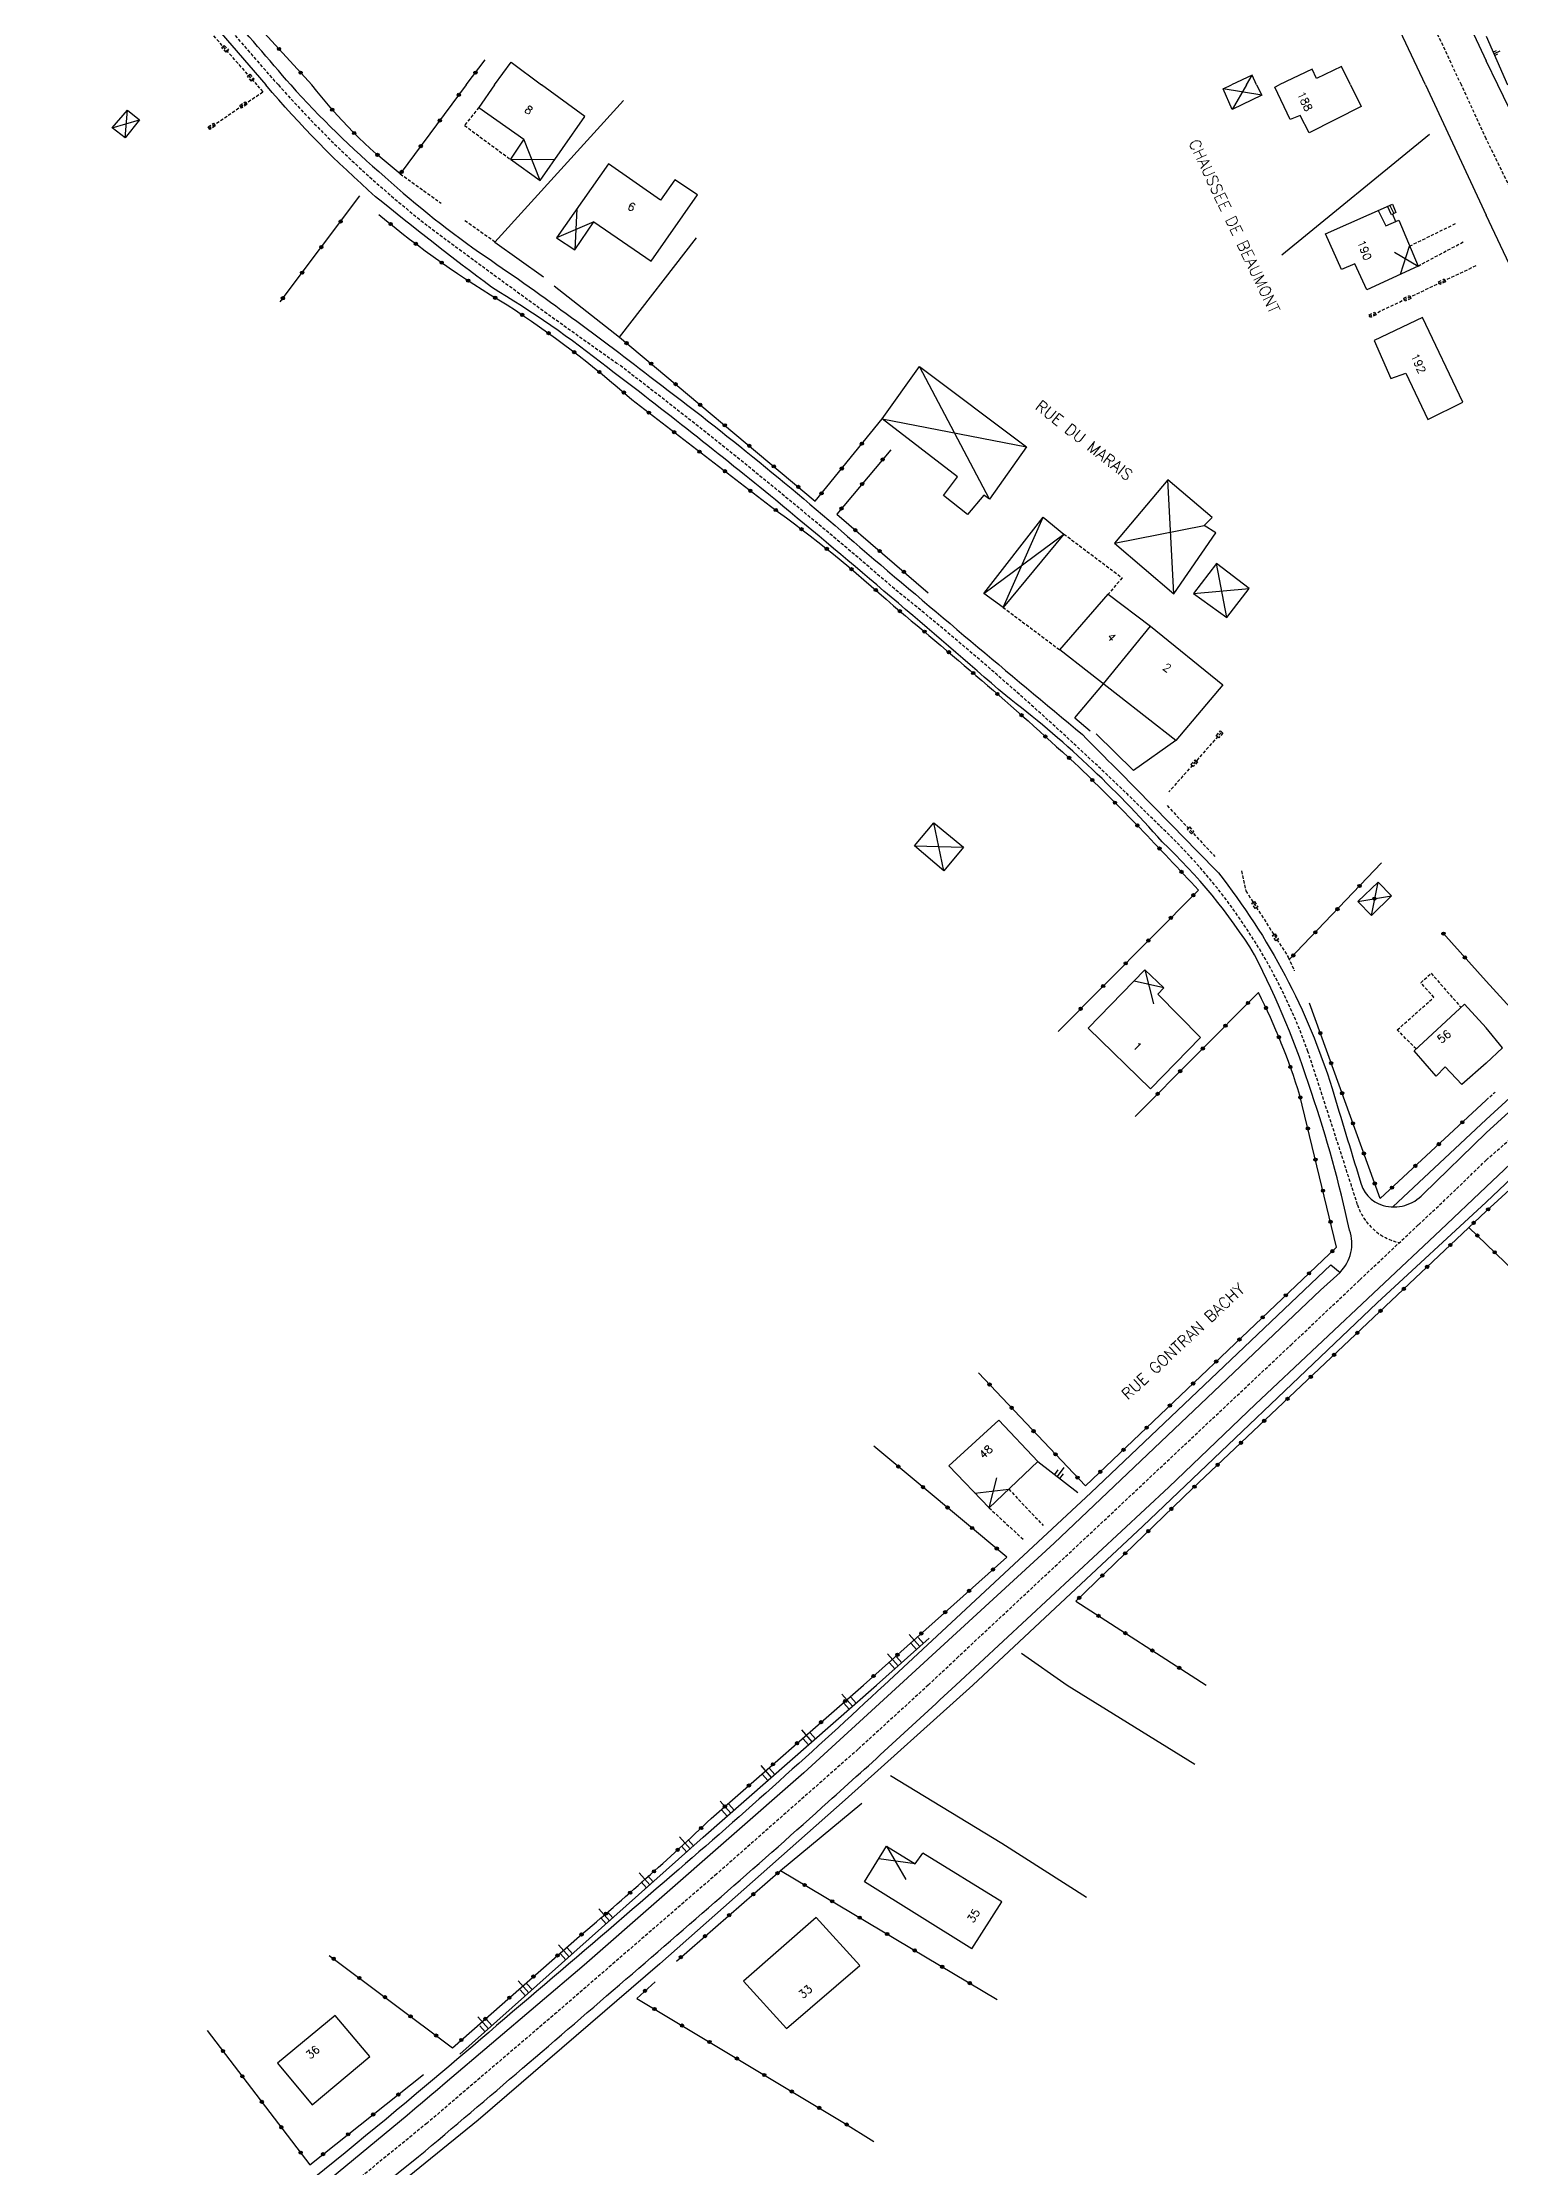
# Model space of a CAD drawing. Header units: millimetres. Extents: x 123000 to 124000, y 124000 to 125000.
# Drawn here: x 123274.5 to 123502.2, y 124174.6 to 124506.6 of the extents above; entities that cross this region are included whole.
import ezdxf
from ezdxf.enums import TextEntityAlignment as Align

# ---------------------------------------------------------------- set-up
doc = ezdxf.new("R2010")
doc.units = ezdxf.units.MM
doc.linetypes.add('DASHED', pattern=[0.75, 0.5, -0.25])
for name, color, linetype in [('w0001', 6, 'DASHED'), ('w0008', 7, 'CONTINUOUS'), ('w0100', 7, 'CONTINUOUS'), ('w0112', 1, 'DASHED'), ('W0211', 2, 'CONTINUOUS'), ('W0310', 3, 'CONTINUOUS'), ('w0322', 7, 'CONTINUOUS'), ('w0989', 7, 'CONTINUOUS'), ('w0991', 7, 'CONTINUOUS')]:
    doc.layers.add(name, color=color, linetype=linetype)
doc.styles.get("Standard").update_dxf_attribs({"font": 'romans.shx', "width": 0.85})

msp = doc.modelspace()

# ---------------------------------------------------------------- linework, layer by layer
at = {"layer": 'w0001'}
for points in [[(123496.12, 124500), (123490.86, 124511.25), (123482.34, 124529.3), (123469.68, 124555.76), (123452.17, 124592.75), (123433.96, 124631.29), (123418.77, 124663.61), (123399.25, 124704.9), (123383.13, 124738.75), (123377.77, 124750)], [(123311.37, 124500), (123308.41, 124503.39), (123302.93, 124509.75)], [(123500, 124491.59), (123496.12, 124500)], [(123615.55, 124250), (123606.55, 124268.75), (123592, 124298.87), (123583.63, 124316.44), (123568.01, 124345.44), (123558.03, 124366.28), (123545.77, 124395.51), (123526.86, 124436.19), (123514.15, 124462.02), (123505.01, 124481.3), (123500, 124491.59)], [(123500, 124332.04), (123506.8, 124337.98), (123524.55, 124354.83), (123541.53, 124370.5), (123551.98, 124380.7)], [(123412.87, 124250), (123417.31, 124254.21), (123440.88, 124276.23), (123469.47, 124303.12), (123480.29, 124313.34), (123489.43, 124321.93), (123495.38, 124327.53), (123500, 124332.04)], [(123412.87, 124250), (123401.9, 124239.97), (123379.82, 124220.49), (123354.83, 124198.85), (123334.58, 124181.55), (123310.28, 124161.77), (123287.23, 124143.54), (123266.39, 124127.47), (123243.92, 124110.22), (123218.77, 124090.76), (123193.84, 124071.7), (123174.54, 124057.22), (123153.23, 124041.02), (123133.4, 124025.84), (123124.54, 124019.1)]]:
    msp.add_lwpolyline(points, dxfattribs=at)
msp.add_lwpolyline([(123311.37, 124500, 0.045179), (123334.79, 124477.92, 0.007008), (123364.46, 124456.38, -0.015002), (123407.59, 124421.27, -0.025483), (123448.98, 124384.28, -0.120227), (123472.16, 124348.99, -0.002238), (123479.9, 124325.06, 0.269914), (123486.45, 124319.13)], format="xyb", dxfattribs=at)
at = {"layer": 'w0008'}
for points in [[(123313.3, 124500, 0.000901), (123302.93, 124512.03, -0.009523), (123286.81, 124531.16, 0.007163), (123268.62, 124553.1, -0.072413), (123262.68, 124561.81, -0.071237), (123255.35, 124580.04, -0.019263), (123250.95, 124598.04, 0.009512), (123245.02, 124620.8), (123240.21, 124639.87), (123233.87, 124667.43), (123226.04, 124697.96), (123218.73, 124725.77), (123212.57, 124750)], [(123222.33, 124500), (123222.73, 124512.39), (123223.34, 124535.2, -0.030692), (123225.14, 124557.6, -0.153552), (123234.01, 124574.5, -0.090687), (123243.81, 124579.72, -0.295915), (123252.81, 124575.15, -0.002871), (123259.71, 124560.43, 0.064344), (123269.16, 124548.18), (123282.76, 124531.71), (123295.12, 124516.57), (123309.41, 124500)], [(123408.38, 124250), (123432.51, 124272.19), (123474.12, 124311.68), (123477.17, 124314.48, 0.286793), (123478.65, 124321.09, 0.028154), (123472.71, 124342.59, 0.040843), (123463.83, 124364.12, 0.064205), (123449.39, 124381.77, 0.049042), (123424.96, 124404.6, 0.005699), (123389.01, 124435.16, 0.008649), (123362.78, 124455.84, 0.031264), (123344.64, 124468.42, -0.011414), (123326.55, 124482.54, -0.036099), (123309.41, 124500, -0.036099)], [(123313.3, 124500, 0.033132), (123328.03, 124485.62, 0.033302), (123343.81, 124473.13, -0.015359), (123370.2, 124453.83, -0.019275), (123402.2, 124427.78, 0.003255), (123436.93, 124398.52, -0.002747), (123458.17, 124376.89, -0.091924), (123475.93, 124343.22, 0.002347), (123480.28, 124328.94, 0.280151), (123483.89, 124324.92, 0.276727), (123490.17, 124326.7), (123500, 124336.27)], [(123607.22, 124437.34), (123586.42, 124418.15), (123564.83, 124396.54, -0.470564), (123552.09, 124397.1), (123543.71, 124414.37), (123537.79, 124426.26), (123529.35, 124443.96), (123519.35, 124464.92), (123516.55, 124471.05), (123514.23, 124473.97), (123505.33, 124492.83), (123501.84, 124500)], [(123500, 124336.27), (123513.52, 124348.63), (123534.92, 124368.86), (123541.02, 124374.63, 0.059958), (123545.25, 124380.69), (123539.06, 124393.26), (123527.92, 124416.09), (123525.85, 124419.97), (123524.22, 124429.34), (123513.1, 124451.88), (123500, 124479.64)], [(123611.61, 124250), (123606.61, 124259.96), (123599.53, 124274.72), (123579.86, 124316.04), (123576.81, 124322.41), (123572.53, 124320.75), (123559.05, 124351.17), (123550.75, 124369.26, 0.095797), (123545.47, 124369.99, 0.203932), (123543.23, 124368.37), (123533.36, 124359.31), (123517.57, 124344.31), (123505.66, 124333.2), (123500, 124327.83)], [(123408.38, 124250), (123393.45, 124236.3), (123359.14, 124206.23), (123337.41, 124187.79, -0.010982), (123298.84, 124156.44, 0.002112), (123259.76, 124125.82), (123212.25, 124089.94), (123170.36, 124057.72), (123122.54, 124021.32)], [(123126.62, 124016.79, -0.000271), (123126.87, 124016.97, -0.003063), (123153.66, 124037.56, 0.000813), (123185.46, 124061.8, -0.002969), (123217.16, 124085.72, -0.005222), (123254.42, 124114.3), (123287.46, 124140), (123307.61, 124155.71), (123333.27, 124176.35, 0.003618), (123365.65, 124204.06, 0.006053), (123397.24, 124231.75, 0.004987), (123417.16, 124250)], [(123405.97, 124250, -0.009617), (123372.85, 124220.29, -0.002153), (123332.96, 124186.18, -0.010201), (123281.15, 124144.74, -0.011768), (123230.91, 124106.18, 0.001528), (123176.21, 124064.49, -0.010121), (123136.47, 124034.55)]]:
    msp.add_lwpolyline(points, format="xyb", dxfattribs=at)
for points in [[(123490.53, 124500), (123475.56, 124531.73), (123443.88, 124597.56), (123408.04, 124674.36), (123372.01, 124750)], [(123383.54, 124750), (123410.68, 124693.44), (123428.46, 124654.35), (123447.27, 124615.35), (123464.53, 124578.85), (123481.17, 124543.7), (123492.3, 124520.27), (123500, 124503.79)], [(123501.84, 124500), (123500, 124503.79)], [(123490.53, 124500), (123500, 124479.64)], [(123545.25, 124380.69), (123524.6, 124361.33), (123506.74, 124344.55), (123500, 124338.37)], [(123500, 124325.46), (123536.25, 124359.83), (123547.55, 124370.12)], [(123485.43, 124324.7), (123500, 124338.37)], [(123500, 124327.83), (123492.86, 124321.09), (123463.96, 124293.91), (123450.44, 124280.9), (123417.16, 124250)], [(123419.84, 124250), (123446.35, 124274.84), (123482.99, 124309.7), (123500, 124325.46)], [(123405.97, 124250), (123438.24, 124280.06), (123475.71, 124315.64), (123477.17, 124314.48)], [(123419.84, 124250), (123399.91, 124232.06), (123370.93, 124206.47), (123342.56, 124182.05), (123305.05, 124151.57), (123266.79, 124121.94), (123221.06, 124086.98), (123182.58, 124057.56), (123145.49, 124029.53), (123127.56, 124015.64)]]:
    msp.add_lwpolyline(points, dxfattribs=at)
at = {"layer": 'w0100'}
for points in [[(123345.13, 124500), (123347.7, 124503.56), (123352.45, 124500)], [(123478.79, 124500), (123477.4, 124502.91), (123473.48, 124500.99), (123472.83, 124502.46), (123467.65, 124500)], [(123345.13, 124500), (123342.67, 124496.49), (123349.72, 124491.51), (123347.6, 124488.39), (123352.27, 124485.1), (123349.72, 124491.51)], [(123352.27, 124485.1), (123359.22, 124495.06), (123352.45, 124500)], [(123464.12, 124500), (123464.94, 124498.42), (123460.35, 124496.18), (123458.9, 124499.42), (123460.21, 124500)], [(123464.94, 124498.42), (123458.9, 124499.42)], [(123464.12, 124500), (123463.44, 124501.54), (123460.21, 124500)], [(123462.57, 124500), (123460.35, 124496.18)], [(123462.57, 124500), (123463.44, 124501.54)], [(123478.79, 124500), (123480.45, 124496.63), (123472.37, 124492.54), (123470.97, 124495.23), (123469.38, 124494.58), (123466.98, 124499.67)], [(123466.98, 124499.67), (123467.65, 124500)], [(123285.4, 124493.32), (123287.81, 124496.08), (123289.69, 124494.53), (123287.46, 124491.75), (123285.4, 124493.32), (123289.69, 124494.53)], [(123287.46, 124491.75), (123287.81, 124496.08)], [(123347.6, 124488.39), (123354.56, 124488.38)], [(123369.58, 124472.45), (123376.83, 124482.81), (123373.3, 124485.18), (123371.04, 124482.01), (123362.93, 124487.69), (123354.81, 124476.12), (123357.69, 124474.26), (123360.61, 124478.64), (123369.58, 124472.45)], [(123360.61, 124478.64), (123354.81, 124476.12)], [(123358, 124480.67), (123357.69, 124474.26)], [(123474.89, 124476.75), (123485.36, 124481.38), (123485.91, 124480.08), (123485.2, 124479.72), (123484.61, 124481.05)], [(123486.33, 124478.87), (123489.35, 124471.71), (123481.37, 124468), (123479.48, 124472.05), (123477.41, 124471.18), (123474.89, 124476.75)], [(123483.14, 124480.4), (123484.31, 124478), (123486.33, 124478.87)], [(123484.93, 124481.19), (123485.59, 124479.92)], [(123485.37, 124479.81), (123485.84, 124478.66)], [(123485.66, 124473.89), (123489.35, 124471.71)], [(123486.6, 124470.43), (123488.03, 124474.83)], [(123490.88, 124447.75), (123496.35, 124450.46), (123490.07, 124463.68), (123482.48, 124460.08), (123485.11, 124454.15), (123487.44, 124454.99), (123490.88, 124447.75)], [(123405.65, 124447.83), (123411.49, 124456), (123428.18, 124443.47), (123422.42, 124435.27), (123421.52, 124435.91), (123419, 124432.88), (123415.25, 124435.85), (123417.44, 124438.76), (123405.65, 124447.83), (123428.18, 124443.47)], [(123422.42, 124435.27), (123411.49, 124456)], [(123451.24, 124420.51), (123457.76, 124430.01), (123455.96, 124431.19), (123457.2, 124432.43), (123450.3, 124438.33), (123441.97, 124428.4), (123451.24, 124420.51), (123450.3, 124438.33)], [(123421.52, 124420.54), (123430.83, 124432.49), (123434.06, 124429.84), (123424.55, 124418.38), (123421.52, 124420.54), (123434.06, 124429.84)], [(123424.55, 124418.38), (123430.83, 124432.49)], [(123441.97, 124428.4), (123455.96, 124431.19)], [(123459.51, 124416.78), (123462.99, 124421.32), (123457.89, 124425.23), (123454.28, 124420.57), (123459.51, 124416.78), (123457.89, 124425.23)], [(123433.43, 124411.73), (123440.98, 124420.45), (123447.55, 124415.45), (123458.86, 124406.26), (123451.53, 124397.6), (123433.43, 124411.73)], [(123454.28, 124420.57), (123462.99, 124421.32)], [(123440.24, 124406.41), (123447.55, 124415.45)], [(123410.7, 124381.12), (123413.75, 124384.74), (123418.37, 124380.9), (123415.29, 124377.2), (123410.7, 124381.12), (123418.37, 124380.9)], [(123415.29, 124377.2), (123413.75, 124384.74)], [(123482.08, 124370.26), (123485.23, 124373.32), (123483.11, 124375.46), (123479.97, 124372.44), (123482.08, 124370.26), (123483.11, 124375.46)], [(123479.97, 124372.44), (123485.23, 124373.32)], [(123437.84, 124352.63), (123446.7, 124361.74)], [(123449.65, 124358.94), (123445.01, 124360)], [(123455.4, 124351.18), (123448.72, 124357.96), (123449.65, 124358.94), (123446.7, 124361.74), (123448.04, 124356.46)], [(123488.73, 124349.1), (123496.63, 124356.37), (123500, 124352.69)], [(123437.84, 124352.63), (123447.58, 124343.16)], [(123500, 124347.15), (123502.53, 124349.59), (123500, 124352.69)], [(123447.58, 124343.16), (123455.4, 124351.18)], [(123500, 124347.15), (123496.2, 124343.82), (123493.59, 124346.58), (123492.16, 124345.15), (123488.73, 124349.1)], [(123422.35, 124277.71), (123429.98, 124284.92), (123423.87, 124291.37), (123416.09, 124284.26), (123422.35, 124277.71), (123423.57, 124282.38)], [(123420.16, 124280), (123425.43, 124280.62)], [(123402.92, 124219.26), (123406.33, 124224.83), (123410.8, 124222.08), (123411.99, 124223.72)], [(123410.8, 124222.08), (123405.12, 124222.86)], [(123406.33, 124224.83), (123409.34, 124219.61)], [(123424.34, 124216.12), (123411.99, 124223.72)], [(123419.69, 124208.78), (123402.92, 124219.26)], [(123419.69, 124208.78), (123424.34, 124216.12)], [(123390.72, 124196.33), (123402.17, 124206.19), (123395.36, 124213.68), (123384.01, 124203.72), (123390.72, 124196.33)], [(123316.66, 124184.42), (123325.65, 124191.95), (123320.23, 124198.37), (123311.24, 124190.93), (123316.66, 124184.42)]]:
    msp.add_lwpolyline(points, dxfattribs=at)
at = {"layer": 'w0112'}
for p, q in [((123302.54, 124505.85), (123302.92, 124506.19)), ((123303.21, 124505.11), (123302.54, 124505.85)), ((123302.92, 124506.19), (123303.58, 124505.44)), ((123303.58, 124505.44), (123303.21, 124505.11)), ((123306.52, 124501.36), (123306.89, 124501.69)), ((123306.89, 124501.69), (123307.56, 124500.94)), ((123307.18, 124500.61), (123306.52, 124501.36)), ((123307.56, 124500.94), (123307.18, 124500.61)), ((123305.35, 124496.8), (123306.18, 124497.36)), ((123305.63, 124496.39), (123305.35, 124496.8)), ((123306.46, 124496.95), (123305.63, 124496.39)), ((123306.18, 124497.36), (123306.46, 124496.95)), ((123300.38, 124493.45), (123301.21, 124494.01)), ((123300.66, 124493.04), (123300.38, 124493.45)), ((123301.49, 124493.6), (123300.66, 124493.04)), ((123301.21, 124494.01), (123301.49, 124493.6)), ((123492.53, 124469.26), (123493.44, 124469.69)), ((123492.75, 124468.81), (123492.53, 124469.26)), ((123493.65, 124469.24), (123492.75, 124468.81)), ((123493.44, 124469.69), (123493.65, 124469.24)), ((123487.12, 124466.68), (123488.02, 124467.11)), ((123487.33, 124466.23), (123487.12, 124466.68)), ((123488.24, 124466.66), (123487.33, 124466.23)), ((123488.02, 124467.11), (123488.24, 124466.66)), ((123481.7, 124464.1), (123482.61, 124464.53)), ((123481.92, 124463.65), (123481.7, 124464.1)), ((123482.82, 124464.08), (123481.92, 124463.65)), ((123482.61, 124464.53), (123482.82, 124464.08)), ((123457.85, 124398.33), (123458.51, 124399.08)), ((123458.88, 124398.75), (123458.22, 124398)), ((123458.51, 124399.08), (123458.88, 124398.75)), ((123458.22, 124398), (123457.85, 124398.33)), ((123453.88, 124393.83), (123454.54, 124394.58)), ((123454.25, 124393.5), (123453.88, 124393.83)), ((123454.92, 124394.25), (123454.25, 124393.5)), ((123454.54, 124394.58), (123454.92, 124394.25)), ((123453.29, 124383.73), (123453.65, 124384.08)), ((123453.97, 124383.01), (123453.29, 124383.73)), ((123453.65, 124384.08), (123454.33, 124383.35)), ((123454.33, 124383.35), (123453.97, 124383.01)), ((123463.38, 124372.18), (123463.8, 124372.45)), ((123463.92, 124371.34), (123463.38, 124372.18)), ((123463.8, 124372.45), (123464.34, 124371.61)), ((123464.34, 124371.61), (123463.92, 124371.34)), ((123466.62, 124367.13), (123467.04, 124367.4)), ((123467.15, 124366.29), (123466.62, 124367.13)), ((123467.04, 124367.4), (123467.58, 124366.56)), ((123467.58, 124366.56), (123467.15, 124366.29))]:
    msp.add_line(p, q, dxfattribs=at)
for points in [[(123308.06, 124500), (123295.11, 124514.63)], [(123300.44, 124493.19), (123308.97, 124498.94), (123308.06, 124500)], [(123342.67, 124496.49), (123340.44, 124493.68), (123347.6, 124488.39)], [(123330.4, 124486.12), (123336.8, 124481.52)], [(123345.19, 124475.45), (123340.37, 124478.87)], [(123488.03, 124474.83), (123495.24, 124478.36)], [(123489.35, 124471.71), (123496.44, 124475.5)], [(123481.71, 124463.83), (123498.51, 124471.83)], [(123434.06, 124429.84), (123443.15, 124422.99), (123440.98, 124420.45)], [(123424.55, 124418.38), (123433.43, 124411.73)], [(123458.59, 124398.79), (123450.43, 124389.54)], [(123450.17, 124387.42), (123457.64, 124379.46)], [(123461.79, 124377.21), (123462.47, 124374.08), (123469.08, 124363.74), (123470.02, 124361.62)], [(123489.05, 124349.39), (123486.12, 124352.37), (123491.83, 124357.46), (123489.78, 124359.74), (123491.4, 124361.21), (123496.09, 124355.87)], [(123500, 124341.4), (123501.39, 124342.66)], [(123425.43, 124280.62), (123430.79, 124274.96)], [(123422.35, 124277.71), (123427.84, 124272.63)]]:
    msp.add_lwpolyline(points, dxfattribs=at)
at = {"layer": 'W0211'}
for p, q in [((123501.56, 124505.32), (123501.1, 124505.12)), ((123502.14, 124505.26), (123501.22, 124504.86)), ((123501.79, 124504.79), (123501.34, 124504.59)), ((123433.1, 124283.62), (123432.57, 124282.92)), ((123434.04, 124284.01), (123432.97, 124282.61)), ((123433.91, 124283), (123433.37, 124282.3)), ((123409.9, 124257.9), (123411.57, 124256.04)), ((123410.19, 124256.49), (123411.03, 124255.56)), ((123411.27, 124257.45), (123412.1, 124256.52)), ((123406.52, 124254.88), (123408.18, 124253.02)), ((123406.81, 124253.47), (123407.65, 124252.54)), ((123407.89, 124254.43), (123408.72, 124253.5)), ((123399.39, 124248.58), (123401.04, 124246.7)), ((123399.67, 124247.16), (123400.5, 124246.22)), ((123400.76, 124248.11), (123401.58, 124247.17)), ((123393.05, 124243.01), (123394.7, 124241.13)), ((123393.33, 124241.59), (123394.16, 124240.65)), ((123394.42, 124242.54), (123395.24, 124241.6)), ((123386.71, 124237.44), (123388.35, 124235.56)), ((123386.99, 124236.02), (123387.81, 124235.08)), ((123388.07, 124236.97), (123388.9, 124236.03)), ((123380.36, 124231.87), (123382.01, 124229.99)), ((123380.64, 124230.45), (123381.47, 124229.51)), ((123381.73, 124231.4), (123382.55, 124230.47)), ((123374.02, 124226.27), (123375.68, 124224.4)), ((123374.31, 124224.86), (123375.14, 124223.92)), ((123375.39, 124225.82), (123376.22, 124224.88)), ((123367.72, 124220.66), (123369.38, 124218.79)), ((123369.09, 124220.2), (123369.92, 124219.27)), ((123368.01, 124219.24), (123368.84, 124218.31)), ((123361.42, 124215.04), (123363.08, 124213.17)), ((123361.71, 124213.62), (123362.54, 124212.69)), ((123362.79, 124214.58), (123363.62, 124213.65)), ((123355.12, 124209.42), (123356.78, 124207.55)), ((123355.41, 124208.01), (123356.24, 124207.07)), ((123356.49, 124208.97), (123357.32, 124208.03)), ((123348.82, 124203.8), (123350.48, 124201.94)), ((123350.19, 124203.35), (123351.02, 124202.42)), ((123349.11, 124202.39), (123349.94, 124201.46)), ((123342.51, 124198.19), (123344.18, 124196.32)), ((123342.81, 124196.77), (123343.64, 124195.84)), ((123343.88, 124197.73), (123344.72, 124196.8))]:
    msp.add_line(p, q, dxfattribs=at)
for points in [[(123500, 124507.64), (123503.35, 124500)], [(123429.98, 124284.92), (123436.23, 124280.1)], [(123404.8, 124250), (123412.99, 124257.31)], [(123339.7, 124192.33), (123377.73, 124226.23), (123404.8, 124250)]]:
    msp.add_lwpolyline(points, dxfattribs=at)
at = {"layer": 'W0310'}
for points in [[(123365.26, 124497.6), (123345.19, 124475.45), (123352.79, 124470)], [(123468.1, 124473.48), (123491.13, 124492.29)], [(123354.42, 124468.6), (123364.62, 124460.61), (123376.67, 124476.12)], [(123435.74, 124401.14), (123440.24, 124406.41)], [(123451.53, 124397.6), (123444.94, 124392.88), (123439.09, 124398.65)], [(123389.79, 124221.01), (123402.48, 124231.58)], [(123424.34, 124225.3), (123437.6, 124216.89)]]:
    msp.add_lwpolyline(points, dxfattribs=at)
at = {"layer": 'w0322'}
for points in [[(123316.6, 124500), (123302.32, 124515.67), (123291.68, 124528.17)], [(123340.68, 124500), (123343.68, 124503.95)], [(123311.62, 124466.1), (123324.1, 124482.66)], [(123364.62, 124460.61), (123395.22, 124434.99), (123405.65, 124447.83)], [(123407.03, 124443.02), (123398.56, 124432.94), (123412.85, 124420.67)], [(123469.25, 124363.35), (123483.67, 124378.48)], [(123493.22, 124367.52), (123500, 124359.97)], [(123500, 124359.97), (123509.15, 124349.92), (123505.19, 124346.19)], [(123500, 124341.4), (123483.45, 124326.01), (123472.38, 124356.57)], [(123500, 124324.06), (123514.75, 124337.54)], [(123500, 124324.06), (123483.34, 124308.32), (123454.18, 124280.75), (123435.89, 124263.11), (123456.27, 124250)], [(123497.3, 124321.51), (123500, 124318.9)], [(123500, 124318.9), (123519.3, 124300.24)], [(123402.73, 124250), (123425.15, 124270.01), (123404.35, 124287.34)], [(123373.53, 124206.89), (123389.79, 124221.01), (123423.64, 124200.88)], [(123370.19, 124203.63), (123367.33, 124201.06), (123399.51, 124181.74), (123404.34, 124178.68)], [(123300.25, 124196.05), (123316.28, 124175.07), (123334.02, 124189.14)]]:
    msp.add_lwpolyline(points, dxfattribs=at)
for points in [[(123340.68, 124500), (123330.4, 124486.12, -0.062532), (123316.6, 124500, -0.341106)], [(123327.08, 124479.77, 0.040828), (123347.1, 124465.63, -0.036861), (123366.58, 124450.85, 0.00132), (123388.22, 124434.19, -0.028756), (123407.43, 124418.6, -0.013408), (123436.47, 124393.38, -0.014054), (123455.05, 124374.2), (123433.13, 124352.13)], [(123420.73, 124298.78), (123437.41, 124281.12), (123476.64, 124318.44), (123470.89, 124342.13, 0.042199), (123464.43, 124358.21), (123445.17, 124338.83)], [(123319.29, 124207.77), (123338.55, 124193.35), (123358.4, 124210.78, 0.0151), (123378.98, 124229.17), (123402.73, 124250)]]:
    msp.add_lwpolyline(points, format="xyb", dxfattribs=at)
for centre, radius in [((123311.47, 124505.63), 0.25), ((123311.47, 124505.63), 0.15), ((123314.84, 124501.93), 0.25), ((123314.84, 124501.93), 0.15), ((123342.14, 124501.93), 0.25), ((123342.14, 124501.93), 0.15), ((123339.55, 124498.47), 0.25), ((123339.55, 124498.47), 0.15), ((123319.78, 124496.14), 0.25), ((123319.78, 124496.14), 0.15), ((123323.2, 124492.49), 0.25), ((123323.2, 124492.49), 0.15), ((123336.58, 124494.46), 0.25), ((123336.58, 124494.46), 0.15), ((123326.84, 124489.07), 0.25), ((123326.84, 124489.07), 0.15), ((123333.6, 124490.44), 0.25), ((123333.6, 124490.44), 0.15), ((123330.62, 124486.42), 0.25), ((123330.62, 124486.42), 0.15), ((123321.09, 124478.67), 0.25), ((123321.09, 124478.67), 0.15), ((123328.9, 124478.27), 0.25), ((123328.9, 124478.27), 0.15), ((123332.83, 124475.19), 0.25), ((123332.83, 124475.19), 0.15), ((123318.08, 124474.67), 0.25), ((123318.08, 124474.67), 0.15), ((123336.87, 124472.24), 0.25), ((123336.87, 124472.24), 0.15), ((123315.07, 124470.68), 0.25), ((123315.07, 124470.68), 0.15), ((123341, 124469.43), 0.25), ((123341, 124469.43), 0.15), ((123312.07, 124466.68), 0.25), ((123312.07, 124466.68), 0.15), ((123345.23, 124466.75), 0.25), ((123345.23, 124466.75), 0.15), ((123349.45, 124464.08), 0.25), ((123349.45, 124464.08), 0.15), ((123353.56, 124461.22), 0.25), ((123353.56, 124461.22), 0.15), ((123357.57, 124458.25), 0.25), ((123357.57, 124458.25), 0.15), ((123365.74, 124459.67), 0.25), ((123365.74, 124459.67), 0.15), ((123361.5, 124455.15), 0.25), ((123361.5, 124455.15), 0.15), ((123369.58, 124456.46), 0.25), ((123369.58, 124456.46), 0.15), ((123365.33, 124451.94), 0.25), ((123365.33, 124451.94), 0.15), ((123373.41, 124453.25), 0.25), ((123373.41, 124453.25), 0.15), ((123369.23, 124448.81), 0.25), ((123369.23, 124448.81), 0.15), ((123377.24, 124450.04), 0.25), ((123377.24, 124450.04), 0.15), ((123373.18, 124445.75), 0.25), ((123373.18, 124445.75), 0.15), ((123381.08, 124446.83), 0.25), ((123381.08, 124446.83), 0.15), ((123377.14, 124442.7), 0.25), ((123377.14, 124442.7), 0.15), ((123384.91, 124443.62), 0.25), ((123384.91, 124443.62), 0.15), ((123402.5, 124443.95), 0.25), ((123402.5, 124443.95), 0.15), ((123381.11, 124439.65), 0.25), ((123381.11, 124439.65), 0.15), ((123388.74, 124440.41), 0.25), ((123388.74, 124440.41), 0.15), ((123399.35, 124440.07), 0.25), ((123399.35, 124440.07), 0.15), ((123405.75, 124441.49), 0.25), ((123405.75, 124441.49), 0.15), ((123385.07, 124436.6), 0.25), ((123385.07, 124436.6), 0.15), ((123392.58, 124437.2), 0.25), ((123392.58, 124437.2), 0.15), ((123396.2, 124436.19), 0.25), ((123396.2, 124436.19), 0.15), ((123402.53, 124437.66), 0.25), ((123402.53, 124437.66), 0.15), ((123389.06, 124433.59), 0.25), ((123389.06, 124433.59), 0.15), ((123399.31, 124433.83), 0.25), ((123399.31, 124433.83), 0.15), ((123393.07, 124430.6), 0.25), ((123393.07, 124430.6), 0.15), ((123401.47, 124430.44), 0.25), ((123401.47, 124430.44), 0.15), ((123397.01, 124427.52), 0.25), ((123397.01, 124427.52), 0.15), ((123405.27, 124427.19), 0.25), ((123405.27, 124427.19), 0.15), ((123400.87, 124424.35), 0.25), ((123400.87, 124424.35), 0.15), ((123409.06, 124423.93), 0.25), ((123409.06, 124423.93), 0.15), ((123404.66, 124421.09), 0.25), ((123404.66, 124421.09), 0.15), ((123408.42, 124417.79), 0.25), ((123408.42, 124417.79), 0.15), ((123412.27, 124414.59), 0.25), ((123412.27, 124414.59), 0.15), ((123416.09, 124411.37), 0.25), ((123416.09, 124411.37), 0.15), ((123419.89, 124408.12), 0.25), ((123419.89, 124408.12), 0.15), ((123423.66, 124404.84), 0.25), ((123423.66, 124404.84), 0.15), ((123427.42, 124401.54), 0.25), ((123427.42, 124401.54), 0.15), ((123431.15, 124398.21), 0.25), ((123431.15, 124398.21), 0.15), ((123434.86, 124394.86), 0.25), ((123434.86, 124394.86), 0.15), ((123438.48, 124391.41), 0.25), ((123438.48, 124391.41), 0.15), ((123442.02, 124387.88), 0.25), ((123442.02, 124387.88), 0.15), ((123445.52, 124384.31), 0.25), ((123445.52, 124384.31), 0.15), ((123448.98, 124380.7), 0.25), ((123448.98, 124380.7), 0.15), ((123452.41, 124377.06), 0.25), ((123452.41, 124377.06), 0.15), ((123454.27, 124373.41), 0.25), ((123454.27, 124373.41), 0.15), ((123480.22, 124374.86), 0.25), ((123480.22, 124374.86), 0.15), ((123482.53, 124372.87), 0.25), ((123482.53, 124372.87), 0.15), ((123450.75, 124369.87), 0.25), ((123450.75, 124369.87), 0.15), ((123476.77, 124371.24), 0.25), ((123476.77, 124371.24), 0.15), ((123447.23, 124366.32), 0.25), ((123447.23, 124366.32), 0.15), ((123473.32, 124367.62), 0.25), ((123473.32, 124367.62), 0.15), ((123493.32, 124367.41), 0.25), ((123493.32, 124367.41), 0.15), ((123443.7, 124362.77), 0.25), ((123443.7, 124362.77), 0.15), ((123469.87, 124364), 0.25), ((123469.87, 124364), 0.15), ((123496.66, 124363.69), 0.25), ((123496.66, 124363.69), 0.15), ((123440.18, 124359.22), 0.25), ((123440.18, 124359.22), 0.15), ((123436.66, 124355.67), 0.25), ((123436.66, 124355.67), 0.15), ((123462.79, 124356.56), 0.25), ((123462.79, 124356.56), 0.15), ((123465.6, 124355.8), 0.25), ((123465.6, 124355.8), 0.15), ((123459.27, 124353.02), 0.25), ((123459.27, 124353.02), 0.15), ((123455.74, 124349.47), 0.25), ((123455.74, 124349.47), 0.15), ((123467.62, 124351.23), 0.25), ((123467.62, 124351.23), 0.15), ((123474.09, 124351.87), 0.25), ((123474.09, 124351.87), 0.15), ((123452.22, 124345.92), 0.25), ((123452.22, 124345.92), 0.15), ((123469.42, 124346.57), 0.25), ((123469.42, 124346.57), 0.15), ((123475.79, 124347.17), 0.25), ((123475.79, 124347.17), 0.15), ((123448.69, 124342.38), 0.25), ((123448.69, 124342.38), 0.15), ((123477.49, 124342.47), 0.25), ((123477.49, 124342.47), 0.15), ((123470.97, 124341.82), 0.25), ((123470.97, 124341.82), 0.15), ((123472.15, 124336.96), 0.25), ((123472.15, 124336.96), 0.15), ((123479.19, 124337.77), 0.25), ((123479.19, 124337.77), 0.15), ((123496.27, 124337.93), 0.25), ((123496.27, 124337.93), 0.15), ((123473.33, 124332.1), 0.25), ((123473.33, 124332.1), 0.15), ((123480.9, 124333.06), 0.25), ((123480.9, 124333.06), 0.15), ((123492.61, 124334.53), 0.25), ((123492.61, 124334.53), 0.15), ((123488.94, 124331.12), 0.25), ((123488.94, 124331.12), 0.15), ((123474.51, 124327.24), 0.25), ((123474.51, 124327.24), 0.15), ((123482.6, 124328.36), 0.25), ((123482.6, 124328.36), 0.15), ((123485.28, 124327.72), 0.25), ((123485.28, 124327.72), 0.15), ((123475.69, 124322.38), 0.25), ((123475.69, 124322.38), 0.15), ((123498.04, 124322.21), 0.25), ((123498.04, 124322.21), 0.15), ((123500.3, 124324.34), 0.25), ((123500.3, 124324.34), 0.15), ((123494.4, 124318.77), 0.25), ((123498.62, 124320.24), 0.25), ((123498.62, 124320.24), 0.15), ((123475.96, 124317.79), 0.25), ((123475.96, 124317.79), 0.15), ((123494.4, 124318.77), 0.15), ((123501.33, 124317.62), 0.25), ((123501.33, 124317.62), 0.15), ((123472.33, 124314.34), 0.25), ((123472.33, 124314.34), 0.15), ((123490.77, 124315.34), 0.25), ((123490.77, 124315.34), 0.15), ((123468.71, 124310.9), 0.25), ((123468.71, 124310.9), 0.15), ((123487.14, 124311.91), 0.25), ((123487.14, 124311.91), 0.15), ((123465.09, 124307.45), 0.25), ((123465.09, 124307.45), 0.15), ((123483.5, 124308.47), 0.25), ((123483.5, 124308.47), 0.15), ((123461.46, 124304), 0.25), ((123461.46, 124304), 0.15), ((123479.87, 124305.04), 0.25), ((123479.87, 124305.04), 0.15), ((123457.84, 124300.56), 0.25), ((123457.84, 124300.56), 0.15), ((123476.24, 124301.6), 0.25), ((123476.24, 124301.6), 0.15), ((123422.44, 124296.96), 0.25), ((123422.44, 124296.96), 0.15), ((123454.22, 124297.11), 0.25), ((123454.22, 124297.11), 0.15), ((123472.6, 124298.17), 0.25), ((123472.6, 124298.17), 0.15), ((123425.88, 124293.33), 0.25), ((123425.88, 124293.33), 0.15), ((123450.6, 124293.67), 0.25), ((123450.6, 124293.67), 0.15), ((123468.97, 124294.73), 0.25), ((123468.97, 124294.73), 0.15), ((123429.31, 124289.69), 0.25), ((123429.31, 124289.69), 0.15), ((123446.97, 124290.22), 0.25), ((123446.97, 124290.22), 0.15), ((123465.33, 124291.3), 0.25), ((123465.33, 124291.3), 0.15), ((123432.74, 124286.06), 0.25), ((123432.74, 124286.06), 0.15), ((123443.35, 124286.77), 0.25), ((123443.35, 124286.77), 0.15), ((123461.7, 124287.86), 0.25), ((123461.7, 124287.86), 0.15), ((123408.19, 124284.14), 0.25), ((123408.19, 124284.14), 0.15), ((123436.17, 124282.42), 0.25), ((123436.17, 124282.42), 0.15), ((123439.73, 124283.33), 0.25), ((123439.73, 124283.33), 0.15), ((123458.07, 124284.43), 0.25), ((123458.07, 124284.43), 0.15), ((123412.04, 124280.94), 0.25), ((123412.04, 124280.94), 0.15), ((123454.43, 124281), 0.25), ((123454.43, 124281), 0.15), ((123415.88, 124277.74), 0.25), ((123415.88, 124277.74), 0.15), ((123450.83, 124277.53), 0.25), ((123450.83, 124277.53), 0.15), ((123419.72, 124274.54), 0.25), ((123419.72, 124274.54), 0.15), ((123447.23, 124274.06), 0.25), ((123447.23, 124274.06), 0.15), ((123423.56, 124271.33), 0.25), ((123423.56, 124271.33), 0.15), ((123443.63, 124270.58), 0.25), ((123443.63, 124270.58), 0.15), ((123422.97, 124268.06), 0.25), ((123422.97, 124268.06), 0.15), ((123440.04, 124267.11), 0.25), ((123440.04, 124267.11), 0.15), ((123419.24, 124264.73), 0.25), ((123419.24, 124264.73), 0.15), ((123436.44, 124263.64), 0.25), ((123436.44, 124263.64), 0.15), ((123415.51, 124261.4), 0.25), ((123415.51, 124261.4), 0.15), ((123439.45, 124260.82), 0.25), ((123439.45, 124260.82), 0.15), ((123411.78, 124258.07), 0.25), ((123411.78, 124258.07), 0.15), ((123443.65, 124258.11), 0.25), ((123443.65, 124258.11), 0.15), ((123408.05, 124254.74), 0.25), ((123408.05, 124254.74), 0.15), ((123447.86, 124255.41), 0.25), ((123447.86, 124255.41), 0.15), ((123452.06, 124252.7), 0.25), ((123452.06, 124252.7), 0.15), ((123404.32, 124251.42), 0.25), ((123404.32, 124251.42), 0.15), ((123399.89, 124247.51), 0.25), ((123399.89, 124247.51), 0.15), ((123396.13, 124244.21), 0.25), ((123396.13, 124244.21), 0.15), ((123392.37, 124240.92), 0.25), ((123392.37, 124240.92), 0.15), ((123388.61, 124237.62), 0.25), ((123388.61, 124237.62), 0.15), ((123384.85, 124234.32), 0.25), ((123384.85, 124234.32), 0.15), ((123381.1, 124231.03), 0.25), ((123381.1, 124231.03), 0.15), ((123377.39, 124227.67), 0.25), ((123377.39, 124227.67), 0.15), ((123373.73, 124224.26), 0.25), ((123373.73, 124224.26), 0.15), ((123370.03, 124220.9), 0.25), ((123370.03, 124220.9), 0.15), ((123389.32, 124220.61), 0.25), ((123389.32, 124220.61), 0.15), ((123366.3, 124217.57), 0.25), ((123366.3, 124217.57), 0.15), ((123385.55, 124217.33), 0.25), ((123385.55, 124217.33), 0.15), ((123393.55, 124218.77), 0.25), ((123393.55, 124218.77), 0.15), ((123397.85, 124216.22), 0.25), ((123397.85, 124216.22), 0.15), ((123362.53, 124214.29), 0.25), ((123362.53, 124214.29), 0.15), ((123381.77, 124214.05), 0.25), ((123381.77, 124214.05), 0.15), ((123402.15, 124213.66), 0.25), ((123402.15, 124213.66), 0.15), ((123358.72, 124211.05), 0.25), ((123358.72, 124211.05), 0.15), ((123378, 124210.77), 0.25), ((123378, 124210.77), 0.15), ((123406.45, 124211.11), 0.25), ((123406.45, 124211.11), 0.15), ((123320.01, 124207.24), 0.25), ((123320.01, 124207.24), 0.15), ((123354.96, 124207.76), 0.25), ((123354.96, 124207.76), 0.15), ((123374.22, 124207.49), 0.25), ((123374.22, 124207.49), 0.15), ((123410.74, 124208.55), 0.25), ((123410.74, 124208.55), 0.15), ((123415.04, 124205.99), 0.25), ((123415.04, 124205.99), 0.15), ((123324.01, 124204.24), 0.25), ((123324.01, 124204.24), 0.15), ((123351.2, 124204.46), 0.25), ((123351.2, 124204.46), 0.15), ((123419.34, 124203.44), 0.25), ((123419.34, 124203.44), 0.15), ((123328.01, 124201.24), 0.25), ((123328.01, 124201.24), 0.15), ((123347.44, 124201.16), 0.25), ((123347.44, 124201.16), 0.15), ((123368.63, 124202.23), 0.25), ((123368.63, 124202.23), 0.15), ((123370.12, 124199.39), 0.25), ((123370.12, 124199.39), 0.15), ((123332.01, 124198.24), 0.25), ((123332.01, 124198.24), 0.15), ((123343.68, 124197.86), 0.25), ((123343.68, 124197.86), 0.15), ((123374.41, 124196.81), 0.25), ((123374.41, 124196.81), 0.15), ((123302.71, 124192.84), 0.25), ((123302.71, 124192.84), 0.15), ((123336.01, 124195.25), 0.25), ((123336.01, 124195.25), 0.15), ((123339.93, 124194.56), 0.25), ((123339.93, 124194.56), 0.15), ((123378.69, 124194.24), 0.25), ((123378.69, 124194.24), 0.15), ((123382.98, 124191.66), 0.25), ((123382.98, 124191.66), 0.15), ((123305.74, 124188.87), 0.25), ((123305.74, 124188.87), 0.15), ((123330.1, 124186.03), 0.25), ((123330.1, 124186.03), 0.15), ((123387.26, 124189.09), 0.25), ((123387.26, 124189.09), 0.15), ((123391.55, 124186.51), 0.25), ((123391.55, 124186.51), 0.15), ((123308.78, 124184.89), 0.25), ((123308.78, 124184.89), 0.15), ((123326.18, 124182.92), 0.25), ((123326.18, 124182.92), 0.15), ((123395.84, 124183.94), 0.25), ((123395.84, 124183.94), 0.15), ((123311.82, 124180.92), 0.25), ((123311.82, 124180.92), 0.15), ((123322.27, 124179.82), 0.25), ((123322.27, 124179.82), 0.15), ((123400.12, 124181.35), 0.25), ((123400.12, 124181.35), 0.15), ((123314.85, 124176.95), 0.25), ((123314.85, 124176.95), 0.15), ((123318.35, 124176.71), 0.25), ((123318.35, 124176.71), 0.15)]:
    msp.add_circle(centre, radius, dxfattribs=at)
at = {"layer": 'w0989'}
for points in [[(123435.74, 124401.14), (123438.16, 124399.09)], [(123427.43, 124255), (123434.58, 124250)], [(123434.58, 124250), (123454.51, 124237.65)], [(123406.97, 124235.87), (123424.34, 124225.3)]]:
    msp.add_lwpolyline(points, dxfattribs=at)

# ---------------------------------------------------------------- texts
for s, rotation, p in [('CHAUSSEE DE BEAUMONT', 295.4326, (123460.67, 124477.92)), ('RUE DU MARAIS', 321.6979, (123437.22, 124444.47)), ('RUE GONTRAN BACHY', 43.0265, (123452.66, 124303.7))]:
    msp.add_text(s, height=1.75, rotation=rotation, dxfattribs=at).set_placement(p, align=Align.MIDDLE)
at = {"layer": 'w0991'}
for s, rotation, p in [('188', 295.1395, (123471.68, 124497.44)), ('8', 325.743, (123350.47, 124496.1)), ('6', 332.81, (123366.52, 124480.97)), ('190', 290.6957, (123481, 124474.19)), ('192', 293.2218, (123489.43, 124456.49)), ('4', 312.7414, (123441.51, 124413.73)), ('2', 324.8127, (123450.17, 124408.95)), ('56', 37.8439, (123493.43, 124351.34)), ('1', 315.8043, (123445.53, 124349.77)), ('48', 44.161, (123421.86, 124286.45)), ('35', 57.6564, (123419.94, 124213.97)), ('33', 40.5695, (123393.67, 124202.11)), ('36', 40.0692, (123316.74, 124192.66))]:
    msp.add_text(s, height=1.25, rotation=rotation, dxfattribs=at).set_placement(p, align=Align.MIDDLE)

doc.saveas('drawing.dxf')
